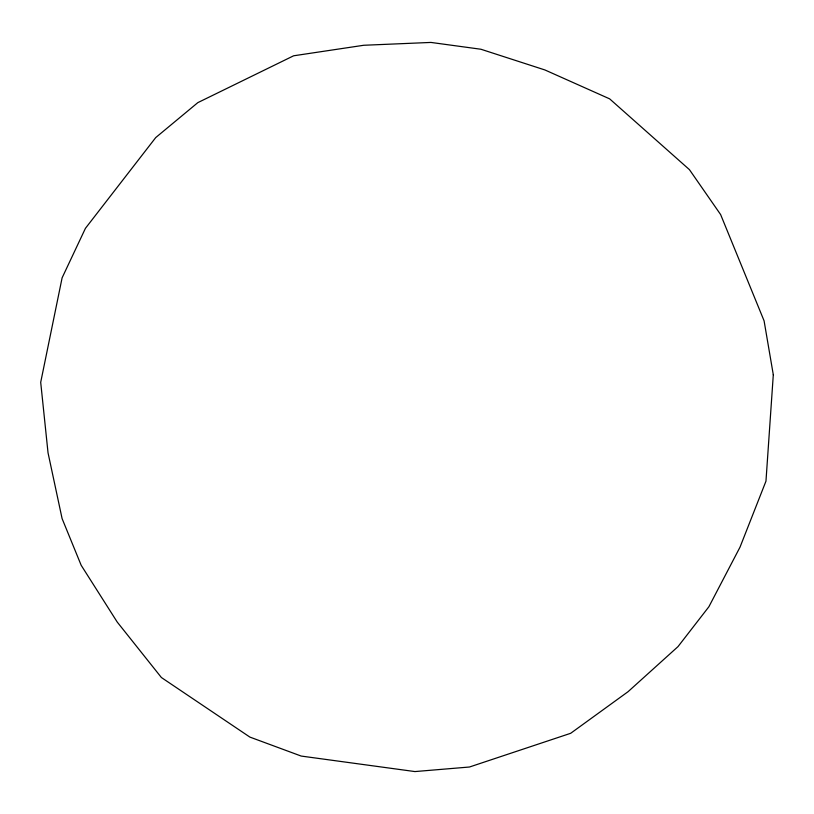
<?xml version="1.0" encoding="UTF-8"?>
<svg xmlns="http://www.w3.org/2000/svg" width="814" height="814" viewBox="0 0 814 814"><rect width="100%" height="100%" fill="white"/><g stroke="black" fill="none" stroke-linecap="round" stroke-linejoin="round"><path stroke-width="1.22" d="M773.3 374.766L765.964 481.176L740.018 547.15L708.882 606.756L677.981 646.642L628.062 691.697L570.665 733.302L469.475 767.012L414.937 771.57L301.2 756.064L249.878 737.087L161.396 677.523L117.236 622.069L81.186 565.303L62.098 518.599L48.036 452.838L40.7 382.326L62.108 277.839L85.429 228.337L155.718 137.586L197.822 102.635L293.64 55.79L363.746 45.269L430.932 42.43L480.921 49.247L544.902 69.953L609.635 98.85L689.427 169.638L720.634 214.581L764.081 320.828L773.3 374.766"/></g></svg>
